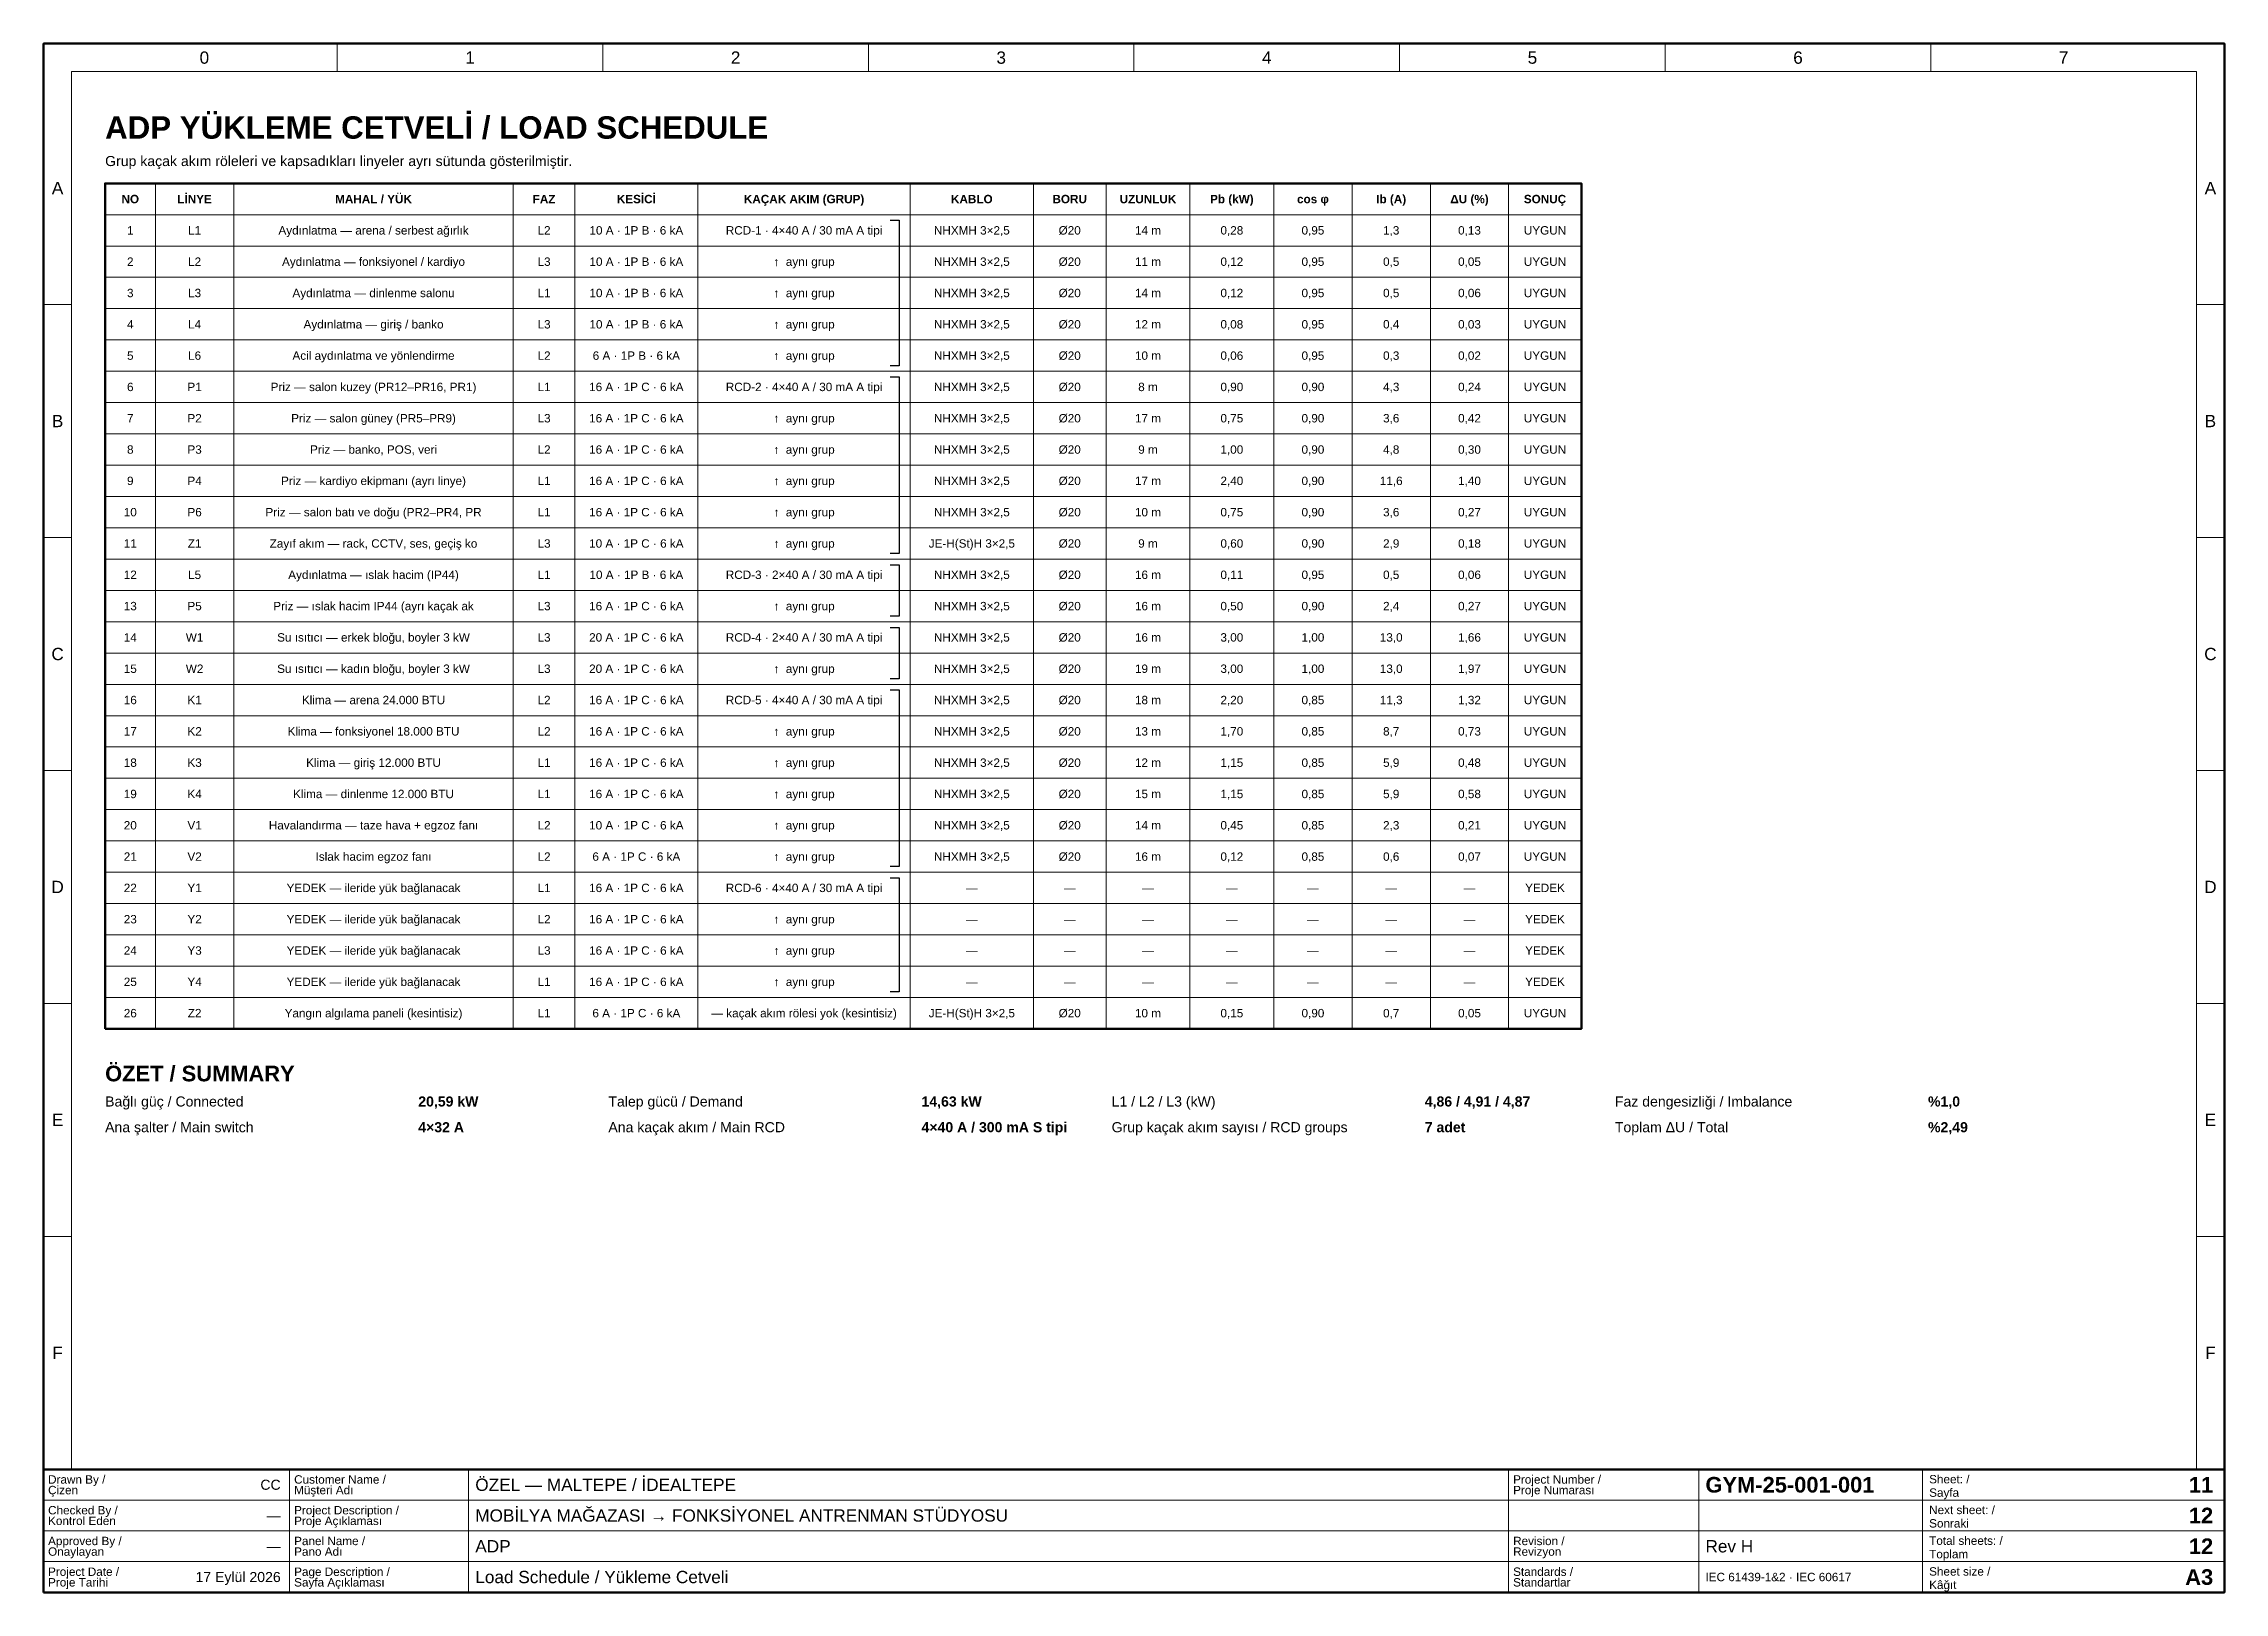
# Paper-space layout '11 Load Schedule - Yükleme Cetveli' of a CAD drawing. Header units: millimetres. Extents: x 20 to 410, y 10 to 287.
import ezdxf
from ezdxf.enums import TextEntityAlignment as Align

# ---------------------------------------------------------------- set-up
doc = ezdxf.new("R2010")
doc.units = ezdxf.units.MM
for name, color, linetype, lineweight in [('E-SEMA-ANTET', 7, 'Continuous', 50), ('E-SEMA-YAZI', 7, 'Continuous', 18), ('E-SEMA-ZON', 8, 'Continuous', 18)]:
    doc.layers.add(name, color=color, linetype=linetype, lineweight=lineweight)
doc.styles.add('GYM', font='arial.ttf')
doc.styles.add('GYM-B', font='arialbd.ttf')

psp = doc.layouts.new('11 Load Schedule - Yükleme Cetveli')

# ---------------------------------------------------------------- linework, layer by layer
at = {"layer": 'E-SEMA-ANTET', "lineweight": 13}
for p, q in [((40, 110.8), (40, 262)), ((54, 110.8), (54, 262)), ((104, 110.8), (104, 262)), ((115, 110.8), (115, 262)), ((137, 110.8), (137, 262)), ((175, 110.8), (175, 262)), ((197, 110.8), (197, 262)), ((210, 110.8), (210, 262)), ((225, 110.8), (225, 262)), ((240, 110.8), (240, 262)), ((254, 110.8), (254, 262)), ((268, 110.8), (268, 262)), ((282, 110.8), (282, 262)), ((31, 256.4), (295, 256.4)), ((31, 250.8), (295, 250.8)), ((31, 245.2), (295, 245.2)), ((31, 239.6), (295, 239.6)), ((31, 234), (295, 234)), ((31, 228.4), (295, 228.4)), ((31, 222.8), (295, 222.8)), ((31, 217.2), (295, 217.2)), ((31, 211.6), (295, 211.6)), ((31, 206), (295, 206)), ((31, 200.4), (295, 200.4)), ((31, 194.8), (295, 194.8)), ((31, 189.2), (295, 189.2)), ((31, 183.6), (295, 183.6)), ((31, 178), (295, 178)), ((31, 172.4), (295, 172.4)), ((31, 166.8), (295, 166.8)), ((31, 161.2), (295, 161.2)), ((31, 155.6), (295, 155.6)), ((31, 150), (295, 150)), ((31, 144.4), (295, 144.4)), ((31, 138.8), (295, 138.8)), ((31, 133.2), (295, 133.2)), ((31, 127.6), (295, 127.6)), ((31, 122), (295, 122)), ((31, 116.4), (295, 116.4))]:
    psp.add_line(p, q, dxfattribs=at)
at = {"layer": 'E-SEMA-ANTET', "lineweight": 18}
for p, q in [((64, 10), (64, 32)), ((96, 10), (96, 32)), ((282, 10), (282, 32)), ((316, 10), (316, 32)), ((356, 10), (356, 32)), ((20, 26.5), (410, 26.5)), ((20, 21), (410, 21)), ((20, 15.5), (410, 15.5))]:
    psp.add_line(p, q, dxfattribs=at)
at = {"layer": 'E-SEMA-ANTET', "lineweight": 70}
psp.add_lwpolyline([(20, 10), (410, 10), (410, 287), (20, 287)], close=True, dxfattribs=at)
at = {"layer": 'E-SEMA-ANTET', "lineweight": 50}
for points in [[(31, 110.8), (295, 110.8), (295, 262), (31, 262)], [(20, 10), (410, 10), (410, 32), (20, 32)]]:
    psp.add_lwpolyline(points, close=True, dxfattribs=at)
at = {"layer": 'E-SEMA-ANTET', "lineweight": 25}
for points in [[(171.4, 255.4), (173, 255.4), (173, 229.4), (171.4, 229.4)], [(171.4, 227.4), (173, 227.4), (173, 195.8), (171.4, 195.8)], [(171.4, 193.8), (173, 193.8), (173, 184.6), (171.4, 184.6)], [(171.4, 182.6), (173, 182.6), (173, 173.4), (171.4, 173.4)], [(171.4, 171.4), (173, 171.4), (173, 139.8), (171.4, 139.8)], [(171.4, 137.8), (173, 137.8), (173, 117.4), (171.4, 117.4)]]:
    psp.add_lwpolyline(points, dxfattribs=at)
at = {"layer": 'E-SEMA-ZON', "lineweight": 18}
for p, q in [((72.5, 282), (72.5, 287)), ((120, 282), (120, 287)), ((167.5, 282), (167.5, 287)), ((215, 282), (215, 287)), ((262.5, 282), (262.5, 287)), ((310, 282), (310, 287)), ((357.5, 282), (357.5, 287)), ((20, 240.33), (25, 240.33)), ((405, 240.33), (410, 240.33)), ((20, 198.67), (25, 198.67)), ((405, 198.67), (410, 198.67)), ((20, 157), (25, 157)), ((405, 157), (410, 157)), ((20, 115.33), (25, 115.33)), ((405, 115.33), (410, 115.33)), ((20, 73.67), (25, 73.67)), ((405, 73.67), (410, 73.67)), ((72.5, 32), (72.5, 32)), ((120, 32), (120, 32)), ((167.5, 32), (167.5, 32)), ((215, 32), (215, 32)), ((262.5, 32), (262.5, 32)), ((310, 32), (310, 32)), ((357.5, 32), (357.5, 32))]:
    psp.add_line(p, q, dxfattribs=at)
psp.add_lwpolyline([(25, 32), (405, 32), (405, 282), (25, 282)], close=True, dxfattribs=at)

# ---------------------------------------------------------------- texts
at = {"layer": 'E-SEMA-ANTET', "style": 'GYM-B'}
for s, p in [('NO', (35.5, 259.2)), ('LİNYE', (47, 259.2)), ('MAHAL / YÜK', (79, 259.2)), ('FAZ', (109.5, 259.2)), ('KESİCİ', (126, 259.2)), ('KAÇAK AKIM (GRUP)', (156, 259.2)), ('KABLO', (186, 259.2)), ('BORU', (203.5, 259.2)), ('UZUNLUK', (217.5, 259.2)), ('Pb (kW)', (232.5, 259.2)), ('cos φ', (247, 259.2)), ('Ib (A)', (261, 259.2)), ('ΔU (%)', (275, 259.2)), ('SONUÇ', (288.5, 259.2))]:
    psp.add_text(s, height=1.5, dxfattribs=at).set_placement(p, align=Align.MIDDLE_CENTER)
at = {"layer": 'E-SEMA-ANTET'}
for s, height, style, p in [('Çizen', 1.5, 'GYM', (20.8, 28.3)), ('Drawn By /', 1.5, 'GYM', (20.8, 30.2)), ('Customer Name /', 1.5, 'GYM', (64.8, 30.2)), ('Müşteri Adı', 1.5, 'GYM', (64.8, 28.3)), ('ÖZEL — MALTEPE / İDEALTEPE', 2.2, 'GYM', (97.2, 29.25)), ('Project Number /', 1.5, 'GYM', (282.8, 30.2)), ('Proje Numarası', 1.5, 'GYM', (282.8, 28.3)), ('GYM-25-001-001', 2.8, 'GYM-B', (317.2, 29.25)), ('Sheet: /', 1.5, 'GYM', (357.2, 30.25)), ('Sayfa', 1.5, 'GYM', (357.2, 27.85)), ('Checked By /', 1.5, 'GYM', (20.8, 24.7)), ('Kontrol Eden', 1.5, 'GYM', (20.8, 22.8)), ('Project Description /', 1.5, 'GYM', (64.8, 24.7)), ('Proje Açıklaması', 1.5, 'GYM', (64.8, 22.8)), ('MOBİLYA MAĞAZASI → FONKSİYONEL ANTRENMAN STÜDYOSU', 2.2, 'GYM', (97.2, 23.75)), ('Next sheet: /', 1.5, 'GYM', (357.2, 24.75)), ('Approved By /', 1.5, 'GYM', (20.8, 19.2)), ('Panel Name /', 1.5, 'GYM', (64.8, 19.2)), ('Revision /', 1.5, 'GYM', (282.8, 19.2)), ('Total sheets: /', 1.5, 'GYM', (357.2, 19.25)), ('Sonraki', 1.5, 'GYM', (357.2, 22.35)), ('Onaylayan', 1.5, 'GYM', (20.8, 17.3)), ('Pano Adı', 1.5, 'GYM', (64.8, 17.3)), ('ADP', 2.2, 'GYM', (97.2, 18.25)), ('Revizyon', 1.5, 'GYM', (282.8, 17.3)), ('Rev H', 2.2, 'GYM', (317.2, 18.25)), ('Toplam', 1.5, 'GYM', (357.2, 16.85)), ('Project Date /', 1.5, 'GYM', (20.8, 13.7)), ('Proje Tarihi', 1.5, 'GYM', (20.8, 11.8)), ('Sayfa Açıklaması', 1.5, 'GYM', (64.8, 11.8)), ('Page Description /', 1.5, 'GYM', (64.8, 13.7)), ('Load Schedule / Yükleme Cetveli', 2.2, 'GYM', (97.2, 12.75)), ('Standards /', 1.5, 'GYM', (282.8, 13.7)), ('Standartlar', 1.5, 'GYM', (282.8, 11.8)), ('IEC 61439-1&2 · IEC 60617', 1.5, 'GYM', (317.2, 12.75)), ('Sheet size /', 1.5, 'GYM', (357.2, 13.75)), ('Kâğıt', 1.5, 'GYM', (357.2, 11.35))]:
    psp.add_text(s, height=height, dxfattribs=dict(at, style=style)).set_placement(p, align=Align.MIDDLE_LEFT)
for s, height, style, p in [('CC', 1.8, 'GYM', (62.4, 29.25)), ('11', 2.8, 'GYM-B', (408, 29.25)), ('—', 1.8, 'GYM', (62.4, 23.75)), ('12', 2.8, 'GYM-B', (408, 23.75)), ('12', 2.8, 'GYM-B', (408, 18.25)), ('—', 1.8, 'GYM', (62.4, 18.25)), ('17 Eylül 2026', 1.8, 'GYM', (62.4, 12.75)), ('A3', 2.8, 'GYM-B', (408, 12.75))]:
    psp.add_text(s, height=height, dxfattribs=dict(at, style=style)).set_placement(p, align=Align.MIDDLE_RIGHT)
at = {"layer": 'E-SEMA-YAZI'}
for s, height, style, p in [('ADP YÜKLEME CETVELİ / LOAD SCHEDULE', 4, 'GYM-B', (31, 272)), ('Grup kaçak akım röleleri ve kapsadıkları linyeler ayrı sütunda gösterilmiştir.', 1.8, 'GYM', (31, 266)), ('ÖZET / SUMMARY', 2.8, 'GYM-B', (31, 102.8)), ('Bağlı güç / Connected', 1.8, 'GYM', (31, 97.8)), ('20,59 kW', 1.8, 'GYM-B', (87, 97.8)), ('Talep gücü / Demand', 1.8, 'GYM', (121, 97.8)), ('14,63 kW', 1.8, 'GYM-B', (177, 97.8)), ('L1 / L2 / L3 (kW)', 1.8, 'GYM', (211, 97.8)), ('4,86 / 4,91 / 4,87', 1.8, 'GYM-B', (267, 97.8)), ('Faz dengesizliği / Imbalance', 1.8, 'GYM', (301, 97.8)), ('%1,0', 1.8, 'GYM-B', (357, 97.8)), ('Ana şalter / Main switch', 1.8, 'GYM', (31, 93.2)), ('4×32 A', 1.8, 'GYM-B', (87, 93.2)), ('Ana kaçak akım / Main RCD', 1.8, 'GYM', (121, 93.2)), ('4×40 A / 300 mA S tipi', 1.8, 'GYM-B', (177, 93.2)), ('Grup kaçak akım sayısı / RCD groups', 1.8, 'GYM', (211, 93.2)), ('7 adet', 1.8, 'GYM-B', (267, 93.2)), ('Toplam ΔU / Total', 1.8, 'GYM', (301, 93.2)), ('%2,49', 1.8, 'GYM-B', (357, 93.2))]:
    psp.add_text(s, height=height, dxfattribs=dict(at, style=style)).set_placement(p, align=Align.MIDDLE_LEFT)
at = {"layer": 'E-SEMA-YAZI', "style": 'GYM'}
for s, p in [('1', (35.5, 253.6)), ('L1', (47, 253.6)), ('Aydınlatma — arena / serbest ağırlık', (79, 253.6)), ('L2', (109.5, 253.6)), ('10 A · 1P B · 6 kA', (126, 253.6)), ('RCD-1 · 4×40 A / 30 mA A tipi', (156, 253.6)), ('NHXMH 3×2,5', (186, 253.6)), ('Ø20', (203.5, 253.6)), ('14 m', (217.5, 253.6)), ('0,28', (232.5, 253.6)), ('0,95', (247, 253.6)), ('1,3', (261, 253.6)), ('0,13', (275, 253.6)), ('UYGUN', (288.5, 253.6)), ('2', (35.5, 248)), ('L2', (47, 248)), ('Aydınlatma — fonksiyonel / kardiyo', (79, 248)), ('L3', (109.5, 248)), ('10 A · 1P B · 6 kA', (126, 248)), ('↑  aynı grup', (156, 248)), ('NHXMH 3×2,5', (186, 248)), ('Ø20', (203.5, 248)), ('11 m', (217.5, 248)), ('0,12', (232.5, 248)), ('0,95', (247, 248)), ('0,5', (261, 248)), ('0,05', (275, 248)), ('UYGUN', (288.5, 248)), ('3', (35.5, 242.4)), ('L3', (47, 242.4)), ('Aydınlatma — dinlenme salonu', (79, 242.4)), ('L1', (109.5, 242.4)), ('10 A · 1P B · 6 kA', (126, 242.4)), ('↑  aynı grup', (156, 242.4)), ('NHXMH 3×2,5', (186, 242.4)), ('Ø20', (203.5, 242.4)), ('14 m', (217.5, 242.4)), ('0,12', (232.5, 242.4)), ('0,95', (247, 242.4)), ('0,5', (261, 242.4)), ('0,06', (275, 242.4)), ('UYGUN', (288.5, 242.4)), ('4', (35.5, 236.8)), ('L4', (47, 236.8)), ('Aydınlatma — giriş / banko', (79, 236.8)), ('L3', (109.5, 236.8)), ('10 A · 1P B · 6 kA', (126, 236.8)), ('↑  aynı grup', (156, 236.8)), ('NHXMH 3×2,5', (186, 236.8)), ('Ø20', (203.5, 236.8)), ('12 m', (217.5, 236.8)), ('0,08', (232.5, 236.8)), ('0,95', (247, 236.8)), ('0,4', (261, 236.8)), ('0,03', (275, 236.8)), ('UYGUN', (288.5, 236.8)), ('5', (35.5, 231.2)), ('L6', (47, 231.2)), ('Acil aydınlatma ve yönlendirme', (79, 231.2)), ('L2', (109.5, 231.2)), ('6 A · 1P B · 6 kA', (126, 231.2)), ('↑  aynı grup', (156, 231.2)), ('NHXMH 3×2,5', (186, 231.2)), ('Ø20', (203.5, 231.2)), ('10 m', (217.5, 231.2)), ('0,06', (232.5, 231.2)), ('0,95', (247, 231.2)), ('0,3', (261, 231.2)), ('0,02', (275, 231.2)), ('UYGUN', (288.5, 231.2)), ('6', (35.5, 225.6)), ('P1', (47, 225.6)), ('Priz — salon kuzey (PR12–PR16, PR1)', (79, 225.6)), ('L1', (109.5, 225.6)), ('16 A · 1P C · 6 kA', (126, 225.6)), ('RCD-2 · 4×40 A / 30 mA A tipi', (156, 225.6)), ('NHXMH 3×2,5', (186, 225.6)), ('Ø20', (203.5, 225.6)), ('8 m', (217.5, 225.6)), ('0,90', (232.5, 225.6)), ('0,90', (247, 225.6)), ('4,3', (261, 225.6)), ('0,24', (275, 225.6)), ('UYGUN', (288.5, 225.6)), ('7', (35.5, 220)), ('P2', (47, 220)), ('Priz — salon güney (PR5–PR9)', (79, 220)), ('L3', (109.5, 220)), ('16 A · 1P C · 6 kA', (126, 220)), ('↑  aynı grup', (156, 220)), ('NHXMH 3×2,5', (186, 220)), ('Ø20', (203.5, 220)), ('17 m', (217.5, 220)), ('0,75', (232.5, 220)), ('0,90', (247, 220)), ('3,6', (261, 220)), ('0,42', (275, 220)), ('UYGUN', (288.5, 220)), ('8', (35.5, 214.4)), ('P3', (47, 214.4)), ('Priz — banko, POS, veri', (79, 214.4)), ('L2', (109.5, 214.4)), ('16 A · 1P C · 6 kA', (126, 214.4)), ('↑  aynı grup', (156, 214.4)), ('NHXMH 3×2,5', (186, 214.4)), ('Ø20', (203.5, 214.4)), ('9 m', (217.5, 214.4)), ('1,00', (232.5, 214.4)), ('0,90', (247, 214.4)), ('4,8', (261, 214.4)), ('0,30', (275, 214.4)), ('UYGUN', (288.5, 214.4)), ('9', (35.5, 208.8)), ('P4', (47, 208.8)), ('Priz — kardiyo ekipmanı (ayrı linye)', (79, 208.8)), ('L1', (109.5, 208.8)), ('16 A · 1P C · 6 kA', (126, 208.8)), ('↑  aynı grup', (156, 208.8)), ('NHXMH 3×2,5', (186, 208.8)), ('Ø20', (203.5, 208.8)), ('17 m', (217.5, 208.8)), ('2,40', (232.5, 208.8)), ('0,90', (247, 208.8)), ('11,6', (261, 208.8)), ('1,40', (275, 208.8)), ('UYGUN', (288.5, 208.8)), ('10', (35.5, 203.2)), ('P6', (47, 203.2)), ('Priz — salon batı ve doğu (PR2–PR4, PR', (79, 203.2)), ('L1', (109.5, 203.2)), ('16 A · 1P C · 6 kA', (126, 203.2)), ('↑  aynı grup', (156, 203.2)), ('NHXMH 3×2,5', (186, 203.2)), ('Ø20', (203.5, 203.2)), ('10 m', (217.5, 203.2)), ('0,75', (232.5, 203.2)), ('0,90', (247, 203.2)), ('3,6', (261, 203.2)), ('0,27', (275, 203.2)), ('UYGUN', (288.5, 203.2)), ('11', (35.5, 197.6)), ('Z1', (47, 197.6)), ('Zayıf akım — rack, CCTV, ses, geçiş ko', (79, 197.6)), ('L3', (109.5, 197.6)), ('10 A · 1P C · 6 kA', (126, 197.6)), ('↑  aynı grup', (156, 197.6)), ('JE-H(St)H 3×2,5', (186, 197.6)), ('Ø20', (203.5, 197.6)), ('9 m', (217.5, 197.6)), ('0,60', (232.5, 197.6)), ('0,90', (247, 197.6)), ('2,9', (261, 197.6)), ('0,18', (275, 197.6)), ('UYGUN', (288.5, 197.6)), ('12', (35.5, 192)), ('L5', (47, 192)), ('Aydınlatma — ıslak hacim (IP44)', (79, 192)), ('L1', (109.5, 192)), ('10 A · 1P B · 6 kA', (126, 192)), ('RCD-3 · 2×40 A / 30 mA A tipi', (156, 192)), ('NHXMH 3×2,5', (186, 192)), ('Ø20', (203.5, 192)), ('16 m', (217.5, 192)), ('0,11', (232.5, 192)), ('0,95', (247, 192)), ('0,5', (261, 192)), ('0,06', (275, 192)), ('UYGUN', (288.5, 192)), ('Priz — ıslak hacim IP44 (ayrı kaçak ak', (79, 186.4)), ('16 A · 1P C · 6 kA', (126, 186.4)), ('Ø20', (203.5, 186.4)), ('13', (35.5, 186.4)), ('P5', (47, 186.4)), ('L3', (109.5, 186.4)), ('↑  aynı grup', (156, 186.4)), ('NHXMH 3×2,5', (186, 186.4)), ('16 m', (217.5, 186.4)), ('0,50', (232.5, 186.4)), ('0,90', (247, 186.4)), ('2,4', (261, 186.4)), ('0,27', (275, 186.4)), ('UYGUN', (288.5, 186.4)), ('14', (35.5, 180.8)), ('W1', (47, 180.8)), ('Su ısıtıcı — erkek bloğu, boyler 3 kW', (79, 180.8)), ('L3', (109.5, 180.8)), ('20 A · 1P C · 6 kA', (126, 180.8)), ('RCD-4 · 2×40 A / 30 mA A tipi', (156, 180.8)), ('NHXMH 3×2,5', (186, 180.8)), ('Ø20', (203.5, 180.8)), ('16 m', (217.5, 180.8)), ('3,00', (232.5, 180.8)), ('1,00', (247, 180.8)), ('13,0', (261, 180.8)), ('1,66', (275, 180.8)), ('UYGUN', (288.5, 180.8)), ('15', (35.5, 175.2)), ('W2', (47, 175.2)), ('Su ısıtıcı — kadın bloğu, boyler 3 kW', (79, 175.2)), ('L3', (109.5, 175.2)), ('20 A · 1P C · 6 kA', (126, 175.2)), ('↑  aynı grup', (156, 175.2)), ('NHXMH 3×2,5', (186, 175.2)), ('Ø20', (203.5, 175.2)), ('19 m', (217.5, 175.2)), ('3,00', (232.5, 175.2)), ('1,00', (247, 175.2)), ('13,0', (261, 175.2)), ('1,97', (275, 175.2)), ('UYGUN', (288.5, 175.2)), ('16', (35.5, 169.6)), ('K1', (47, 169.6)), ('Klima — arena 24.000 BTU', (79, 169.6)), ('L2', (109.5, 169.6)), ('16 A · 1P C · 6 kA', (126, 169.6)), ('RCD-5 · 4×40 A / 30 mA A tipi', (156, 169.6)), ('NHXMH 3×2,5', (186, 169.6)), ('Ø20', (203.5, 169.6)), ('18 m', (217.5, 169.6)), ('2,20', (232.5, 169.6)), ('0,85', (247, 169.6)), ('11,3', (261, 169.6)), ('1,32', (275, 169.6)), ('UYGUN', (288.5, 169.6)), ('17', (35.5, 164)), ('K2', (47, 164)), ('Klima — fonksiyonel 18.000 BTU', (79, 164)), ('L2', (109.5, 164)), ('16 A · 1P C · 6 kA', (126, 164)), ('↑  aynı grup', (156, 164)), ('NHXMH 3×2,5', (186, 164)), ('Ø20', (203.5, 164)), ('13 m', (217.5, 164)), ('1,70', (232.5, 164)), ('0,85', (247, 164)), ('8,7', (261, 164)), ('0,73', (275, 164)), ('UYGUN', (288.5, 164)), ('18', (35.5, 158.4)), ('K3', (47, 158.4)), ('Klima — giriş 12.000 BTU', (79, 158.4)), ('L1', (109.5, 158.4)), ('16 A · 1P C · 6 kA', (126, 158.4)), ('↑  aynı grup', (156, 158.4)), ('NHXMH 3×2,5', (186, 158.4)), ('Ø20', (203.5, 158.4)), ('12 m', (217.5, 158.4)), ('1,15', (232.5, 158.4)), ('0,85', (247, 158.4)), ('5,9', (261, 158.4)), ('0,48', (275, 158.4)), ('UYGUN', (288.5, 158.4)), ('19', (35.5, 152.8)), ('K4', (47, 152.8)), ('Klima — dinlenme 12.000 BTU', (79, 152.8)), ('L1', (109.5, 152.8)), ('16 A · 1P C · 6 kA', (126, 152.8)), ('↑  aynı grup', (156, 152.8)), ('NHXMH 3×2,5', (186, 152.8)), ('Ø20', (203.5, 152.8)), ('15 m', (217.5, 152.8)), ('1,15', (232.5, 152.8)), ('0,85', (247, 152.8)), ('5,9', (261, 152.8)), ('0,58', (275, 152.8)), ('UYGUN', (288.5, 152.8)), ('20', (35.5, 147.2)), ('V1', (47, 147.2)), ('Havalandırma — taze hava + egzoz fanı', (79, 147.2)), ('L2', (109.5, 147.2)), ('10 A · 1P C · 6 kA', (126, 147.2)), ('↑  aynı grup', (156, 147.2)), ('NHXMH 3×2,5', (186, 147.2)), ('Ø20', (203.5, 147.2)), ('14 m', (217.5, 147.2)), ('0,45', (232.5, 147.2)), ('0,85', (247, 147.2)), ('2,3', (261, 147.2)), ('0,21', (275, 147.2)), ('UYGUN', (288.5, 147.2)), ('21', (35.5, 141.6)), ('V2', (47, 141.6)), ('Islak hacim egzoz fanı', (79, 141.6)), ('L2', (109.5, 141.6)), ('6 A · 1P C · 6 kA', (126, 141.6)), ('↑  aynı grup', (156, 141.6)), ('NHXMH 3×2,5', (186, 141.6)), ('Ø20', (203.5, 141.6)), ('16 m', (217.5, 141.6)), ('0,12', (232.5, 141.6)), ('0,85', (247, 141.6)), ('0,6', (261, 141.6)), ('0,07', (275, 141.6)), ('UYGUN', (288.5, 141.6)), ('22', (35.5, 136)), ('Y1', (47, 136)), ('YEDEK — ileride yük bağlanacak', (79, 136)), ('L1', (109.5, 136)), ('16 A · 1P C · 6 kA', (126, 136)), ('RCD-6 · 4×40 A / 30 mA A tipi', (156, 136)), ('YEDEK', (288.5, 136)), ('—', (186, 136)), ('—', (203.5, 136)), ('—', (217.5, 136)), ('—', (232.5, 136)), ('—', (247, 136)), ('—', (261, 136)), ('—', (275, 136)), ('23', (35.5, 130.4)), ('Y2', (47, 130.4)), ('YEDEK — ileride yük bağlanacak', (79, 130.4)), ('L2', (109.5, 130.4)), ('16 A · 1P C · 6 kA', (126, 130.4)), ('↑  aynı grup', (156, 130.4)), ('—', (186, 130.4)), ('—', (203.5, 130.4)), ('—', (217.5, 130.4)), ('—', (232.5, 130.4)), ('—', (247, 130.4)), ('—', (261, 130.4)), ('—', (275, 130.4)), ('YEDEK', (288.5, 130.4)), ('24', (35.5, 124.8)), ('Y3', (47, 124.8)), ('YEDEK — ileride yük bağlanacak', (79, 124.8)), ('L3', (109.5, 124.8)), ('16 A · 1P C · 6 kA', (126, 124.8)), ('↑  aynı grup', (156, 124.8)), ('YEDEK', (288.5, 124.8)), ('—', (186, 124.8)), ('—', (203.5, 124.8)), ('—', (217.5, 124.8)), ('—', (232.5, 124.8)), ('—', (247, 124.8)), ('—', (261, 124.8)), ('—', (275, 124.8)), ('25', (35.5, 119.2)), ('Y4', (47, 119.2)), ('YEDEK — ileride yük bağlanacak', (79, 119.2)), ('L1', (109.5, 119.2)), ('16 A · 1P C · 6 kA', (126, 119.2)), ('↑  aynı grup', (156, 119.2)), ('—', (186, 119.2)), ('—', (203.5, 119.2)), ('—', (217.5, 119.2)), ('—', (232.5, 119.2)), ('—', (247, 119.2)), ('—', (261, 119.2)), ('—', (275, 119.2)), ('YEDEK', (288.5, 119.2)), ('26', (35.5, 113.6)), ('Z2', (47, 113.6)), ('Yangın algılama paneli (kesintisiz)', (79, 113.6)), ('L1', (109.5, 113.6)), ('6 A · 1P C · 6 kA', (126, 113.6)), ('— kaçak akım rölesi yok (kesintisiz)', (156, 113.6)), ('JE-H(St)H 3×2,5', (186, 113.6)), ('Ø20', (203.5, 113.6)), ('10 m', (217.5, 113.6)), ('0,15', (232.5, 113.6)), ('0,90', (247, 113.6)), ('0,7', (261, 113.6)), ('0,05', (275, 113.6)), ('UYGUN', (288.5, 113.6))]:
    psp.add_text(s, height=1.5, dxfattribs=at).set_placement(p, align=Align.MIDDLE_CENTER)
at = {"layer": 'E-SEMA-ZON', "style": 'GYM'}
for s, p in [('0', (48.75, 284.5)), ('1', (96.25, 284.5)), ('2', (143.75, 284.5)), ('3', (191.25, 284.5)), ('4', (238.75, 284.5)), ('5', (286.25, 284.5)), ('6', (333.75, 284.5)), ('7', (381.25, 284.5)), ('A', (22.5, 261.17)), ('A', (407.5, 261.17)), ('B', (22.5, 219.5)), ('B', (407.5, 219.5)), ('C', (22.5, 177.83)), ('C', (407.5, 177.83)), ('D', (22.5, 136.17)), ('D', (407.5, 136.17)), ('E', (22.5, 94.5)), ('E', (407.5, 94.5)), ('F', (22.5, 52.83)), ('F', (407.5, 52.83))]:
    psp.add_text(s, height=2.2, dxfattribs=at).set_placement(p, align=Align.MIDDLE_CENTER)

doc.saveas('drawing.dxf')
